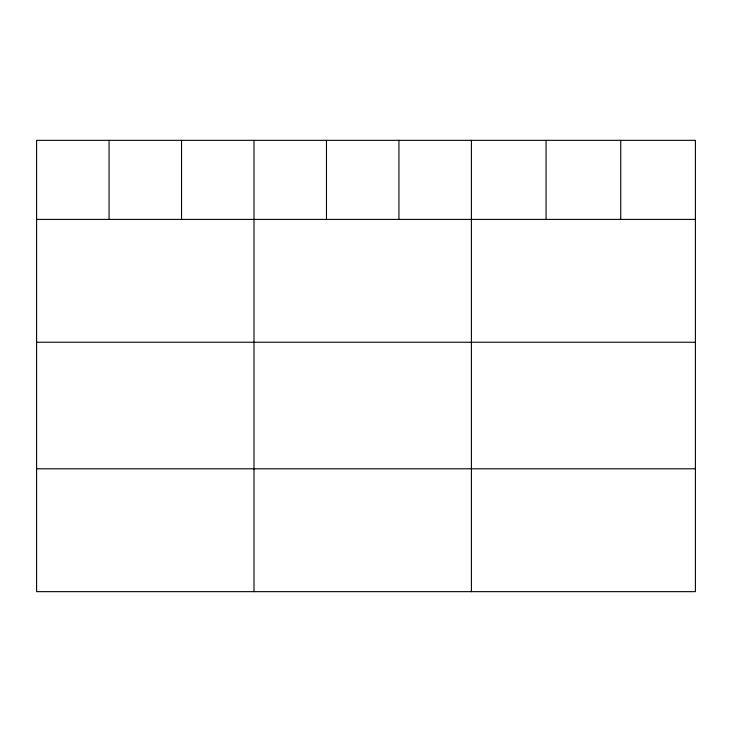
<?xml version="1.0" encoding="UTF-8"?>
<svg xmlns="http://www.w3.org/2000/svg" width="732" height="732" viewBox="0 0 732 732"><rect width="100%" height="100%" fill="white"/><g stroke="black" fill="none" stroke-linecap="round" stroke-linejoin="round"><path stroke-width="1.1" d="M36.6 219.408L695.4 219.408M36.6 342.247L695.4 342.247M36.6 468.809L695.4 468.809M620.736 140.343L620.736 219.408M546.072 140.343L546.072 219.408M471.408 140.343L471.408 591.657M398.94 140.343L398.94 219.408M326.472 140.343L326.472 219.408M254.004 140.343L254.004 591.657M181.536 140.343L181.536 219.408M109.068 140.343L109.068 219.408M695.4 140.343L36.6 140.343L36.6 591.657L695.4 591.657L695.4 140.343"/></g></svg>
